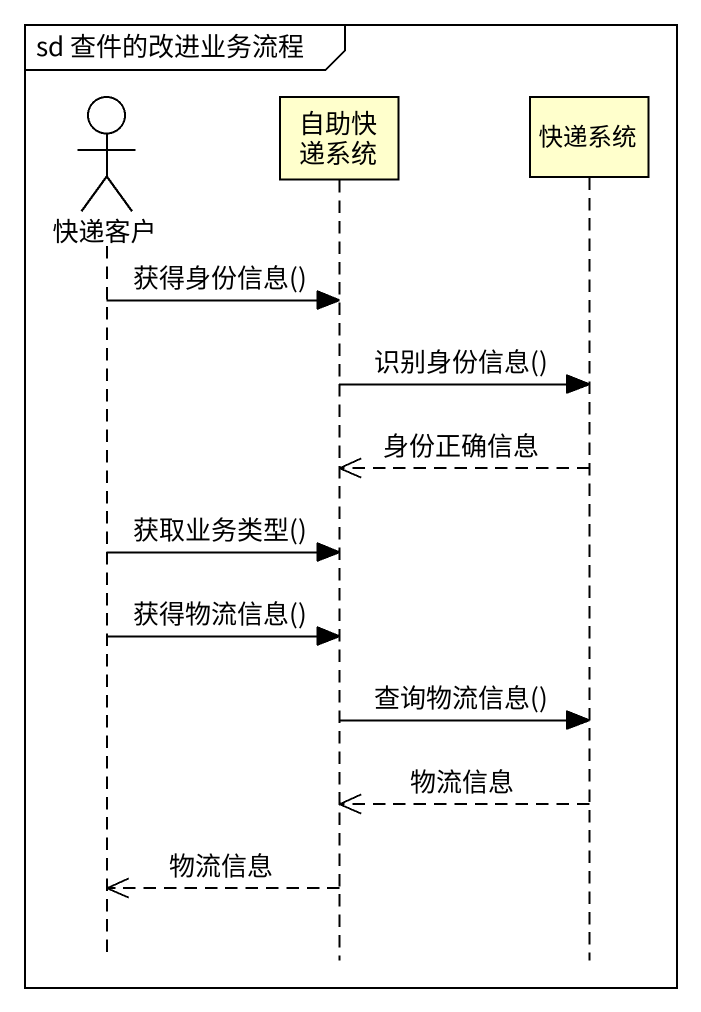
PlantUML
@startuml
mainframe sd 查件的改进业务流程
hide footbox
actor 快递客户
participant 自助快递系统
participant 快递系统

快递客户 -> 自助快递系统 : 获得身份信息()
自助快递系统 -> 快递系统 : 识别身份信息()
快递系统 -->> 自助快递系统 : 身份正确信息
快递客户 -> 自助快递系统 : 获取业务类型()
快递客户 -> 自助快递系统 : 获得物流信息()
自助快递系统 -> 快递系统 : 查询物流信息()
快递系统 -->> 自助快递系统 : 物流信息
自助快递系统 -->> 快递客户 : 物流信息
@enduml
